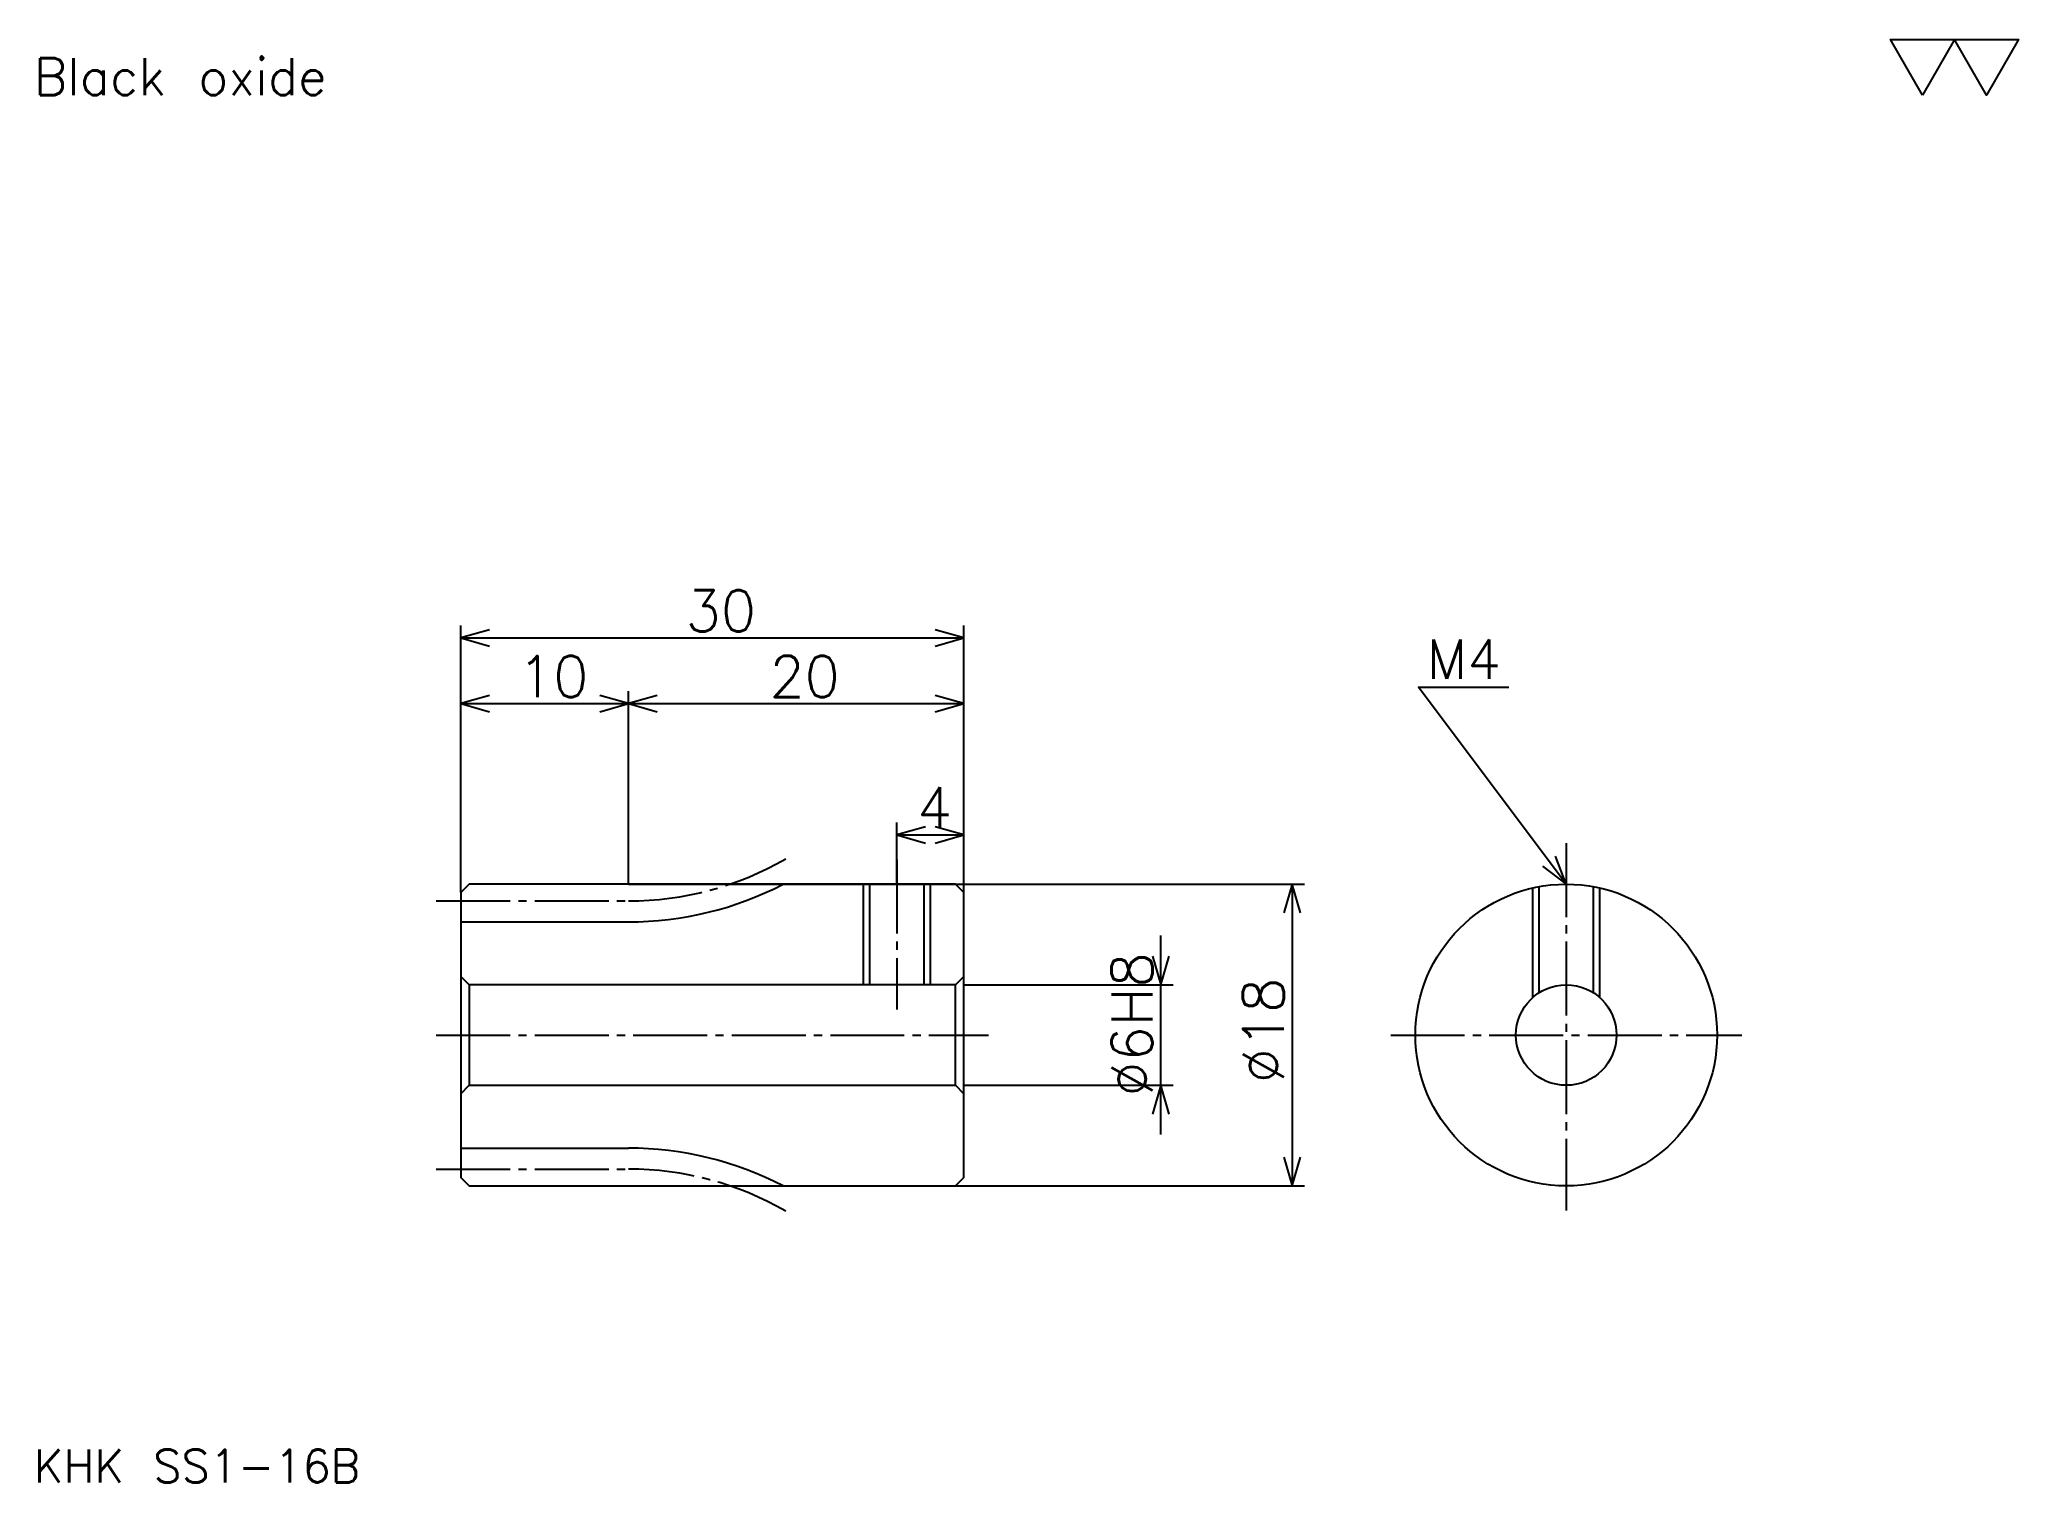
# Model space of a CAD drawing. Extents: x 5 to 123, y 5 to 91.
import ezdxf

# ---------------------------------------------------------------- set-up
doc = ezdxf.new("R2010")
doc.units = 0
doc.linetypes.add('DASHDOT', pattern=[5.877551, 4.408163, -0.489796, 0.489796, -0.489796])
doc.layers.get('0').update_dxf_attribs({"linetype": 'CONTINUOUS'})
doc.layers.add('DASHDOT', color=6, linetype='DASHDOT')
doc.styles.add('KANJI', font='TXT', dxfattribs={"bigfont": 'BIGFONT'})

msp = doc.modelspace()

# ---------------------------------------------------------------- linework, layer by layer
at = {"color": 5}
for p, q in [((30.367348, 41.081631), (30.367348, 56.510201)), ((30.367348, 55.775509), (60.367348, 55.775509)), ((60.367348, 41.081631), (60.367348, 56.510201)), ((40.367348, 41.081631), (40.367348, 52.591835)), ((30.367348, 51.85714), (40.367348, 51.85714)), ((40.367348, 51.85714), (60.367348, 51.85714)), ((56.367348, 41.081631), (56.367348, 44.7551)), ((56.367348, 44.020409), (60.367348, 44.020409)), ((30.367348, 40.581631), (30.367348, 41.081631)), ((40.367348, 41.081631), (60.367348, 41.081631)), ((56.367348, 41.081631), (56.367348, 41.081631)), ((56.367348, 41.081631), (56.367348, 41.081631)), ((60.367348, 41.081631), (80.693878, 41.081631)), ((60.367348, 40.581631), (60.367348, 41.081631)), ((79.959183, 41.081631), (79.959183, 23.081631)), ((72.122452, 26.142855), (72.122452, 38.020405)), ((60.367348, 35.081631), (72.857147, 35.081631)), ((60.367348, 29.081631), (72.857147, 29.081631)), ((40.367348, 23.081631), (60.367348, 23.081631)), ((60.367348, 23.081631), (80.693878, 23.081631))]:
    msp.add_line(p, q, dxfattribs=at)
at = {"color": 4}
for p, q in [((30.367348, 38.831631), (40.367348, 38.831631)), ((60.367348, 35.581631), (59.867348, 35.081631)), ((30.367348, 28.581631), (30.867348, 29.081631)), ((60.367348, 28.581631), (59.867348, 29.081631)), ((30.367348, 25.331631), (40.367348, 25.331631))]:
    msp.add_line(p, q, dxfattribs=at)
at = {"color": 7}
msp.add_lwpolyline([(117.551018, 88.163269), (115.640816, 91.474289), (123.281631, 91.474289), (121.371429, 88.163269), (119.46122, 91.474289), (117.551018, 88.163269)], dxfattribs=at)
at = {"color": 5}
for points in [[(32.081635, 56.265305), (30.367348, 55.775509), (32.081635, 55.285713)], [(58.653061, 55.285713), (60.367348, 55.775509), (58.653061, 56.265305)], [(32.081635, 52.346935), (30.367348, 51.85714), (32.081635, 51.367344)], [(38.653061, 51.367344), (40.367348, 51.85714), (38.653061, 52.346935)], [(42.081635, 52.346935), (40.367348, 51.85714), (42.081635, 51.367344)], [(58.653061, 51.367344), (60.367348, 51.85714), (58.653061, 52.346935)], [(96.306122, 41.081631), (87.489792, 52.836731), (92.877548, 52.836731)], [(58.081635, 44.510201), (56.367348, 44.020409), (58.081635, 43.530609)], [(58.653061, 43.530609), (60.367348, 44.020409), (58.653061, 44.510201)], [(94.885712, 42.15918), (96.306122, 41.081631), (95.669388, 42.746937)], [(80.448975, 39.367344), (79.959183, 41.081631), (79.469391, 39.367344)], [(71.63266, 36.795918), (72.122452, 35.081631), (72.612244, 36.795918)], [(72.612244, 27.367344), (72.122452, 29.081631), (71.63266, 27.367344)], [(79.469391, 24.795918), (79.959183, 23.081631), (80.448975, 24.795918)]]:
    msp.add_lwpolyline(points, dxfattribs=at)
at = {"color": 4}
for points in [[(40.367348, 41.081631), (40.367348, 41.081631), (30.867348, 41.081631), (30.367348, 40.581631), (30.367348, 28.581631)], [(30.367348, 28.581631), (30.367348, 23.581631), (30.867348, 23.081631), (40.367348, 23.081631), (40.367348, 23.081631), (40.367348, 23.081631), (59.867348, 23.081631), (60.367348, 23.581631), (60.367348, 40.581631), (59.867348, 41.081631), (40.367348, 41.081631), (40.367348, 41.081631)], [(54.367348, 41.081631), (54.367348, 35.081631)], [(54.747345, 41.081631), (54.747345, 35.081631)], [(57.98735, 41.081631), (57.98735, 35.081631)], [(58.367348, 41.081631), (58.367348, 35.081631)], [(94.306122, 34.317699), (94.306122, 40.856594)], [(94.686119, 34.606625), (94.686119, 40.934631)], [(97.926125, 34.606625), (97.926125, 40.934631)], [(98.306122, 34.317699), (98.306122, 40.856594)], [(30.367348, 35.581631), (30.867348, 35.081631), (30.867348, 29.081631), (59.867348, 29.081631), (59.867348, 35.081631), (30.867348, 35.081631)]]:
    msp.add_lwpolyline(points, dxfattribs=at)
for radius in [9, 3]:
    msp.add_circle((96.306122, 32.081631), radius, dxfattribs=at)
for centre, start, end in [((40.367348, 58.831631), 270, 297.43924009), ((40.367348, 5.331631), 62.56075991, 90)]:
    msp.add_arc(centre, 20, start, end, dxfattribs=at)
at = {"layer": 'DASHDOT', "color": 7}
for p, q in [((96.306122, 43.530609), (96.306122, 21.612244)), ((28.897961, 40.081631), (40.367348, 40.081631)), ((28.897961, 32.081631), (61.836735, 32.081631)), ((85.836731, 32.081631), (106.775513, 32.081631)), ((28.897961, 24.081631), (40.367348, 24.081631))]:
    msp.add_line(p, q, dxfattribs=at)
msp.add_lwpolyline([(56.367348, 42.551018), (56.367348, 33.612244)], dxfattribs=at)
for centre, start, end in [((40.367348, 58.831631), 270, 300.00000045), ((40.367348, 5.331631), 59.99999955, 90)]:
    msp.add_arc(centre, 18.75, start, end, dxfattribs=at)

# ---------------------------------------------------------------- texts
at = {"color": 7, "style": 'KANJI'}
for s, height, p in [('Black oxide', 2.204082, (4.897959, 88.163269)), ('30', 2.44898, (43.775513, 56.167343)), ('M4', 2.351021, (87.979591, 53.32653)), ('10', 2.44898, (33.775513, 52.248978)), ('20', 2.44898, (48.775513, 52.248978)), ('4', 2.44898, (57.57143, 44.412243)), ('KHK SS1-16B', 1.959184, (4.897959, 5.387755))]:
    msp.add_text(s, height=height, dxfattribs=at).set_placement(p)
for s, p in [('%%c6H8', (71.63266, 28.408161)), ('%%c18', (79.469391, 29.204079))]:
    msp.add_text(s, height=2.44898, rotation=90, dxfattribs=at).set_placement(p)

doc.saveas('drawing.dxf')
